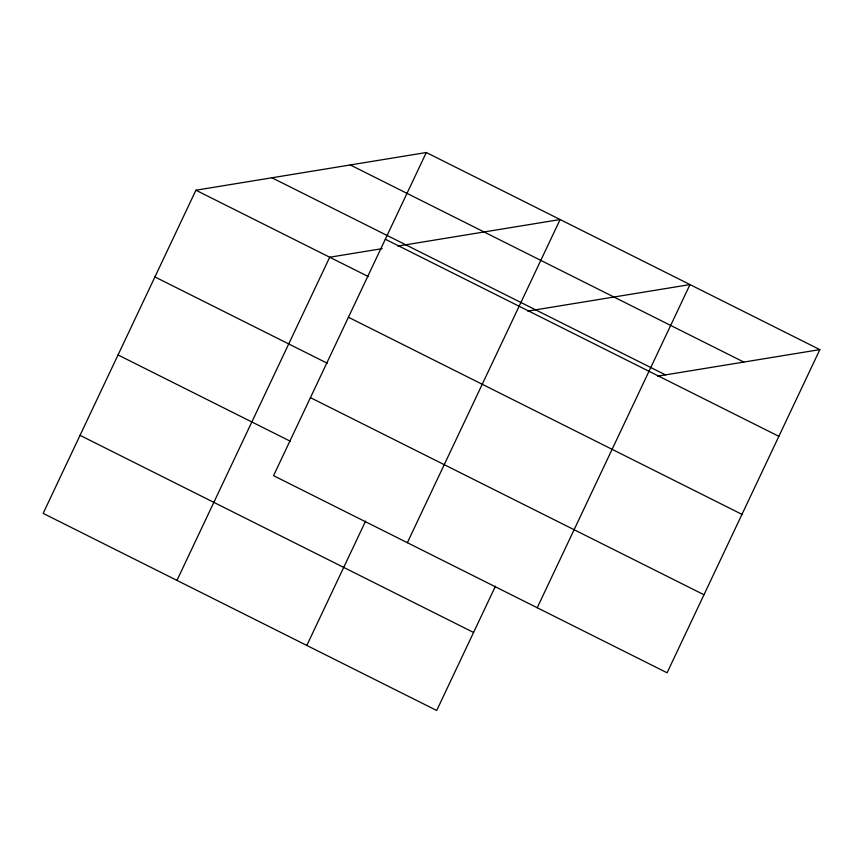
<?xml version="1.0" encoding="UTF-8"?>
<svg xmlns="http://www.w3.org/2000/svg" width="863" height="863" viewBox="0 0 863 863"><rect width="100%" height="100%" fill="white"/><g stroke="black" fill="none" stroke-linecap="round" stroke-linejoin="round"><path stroke-width="1.29" d="M426.311 152.514L273.549 475.675L667.088 672.784L819.85 349.623L426.311 152.514L195.912 190.216L43.15 513.377L436.689 710.486L495.459 586.171M176.958 580.389L329.709 257.228L382.147 248.652M306.818 645.438L365.588 521.123M407.358 542.687L560.109 219.536L397.875 246.074M537.228 607.735L689.979 284.585L527.746 311.122M657.617 376.171L819.85 349.623M350.281 164.952L743.82 362.072M271.942 177.778L665.481 374.887M385.319 239.224L778.858 436.333M195.912 190.216L368.188 276.505M348.436 317.25L741.975 514.37M154.919 276.926L327.206 363.215M310.432 397.649L703.981 594.758M118.037 354.952L290.324 441.241M80.032 435.34L473.571 632.46"/></g></svg>
